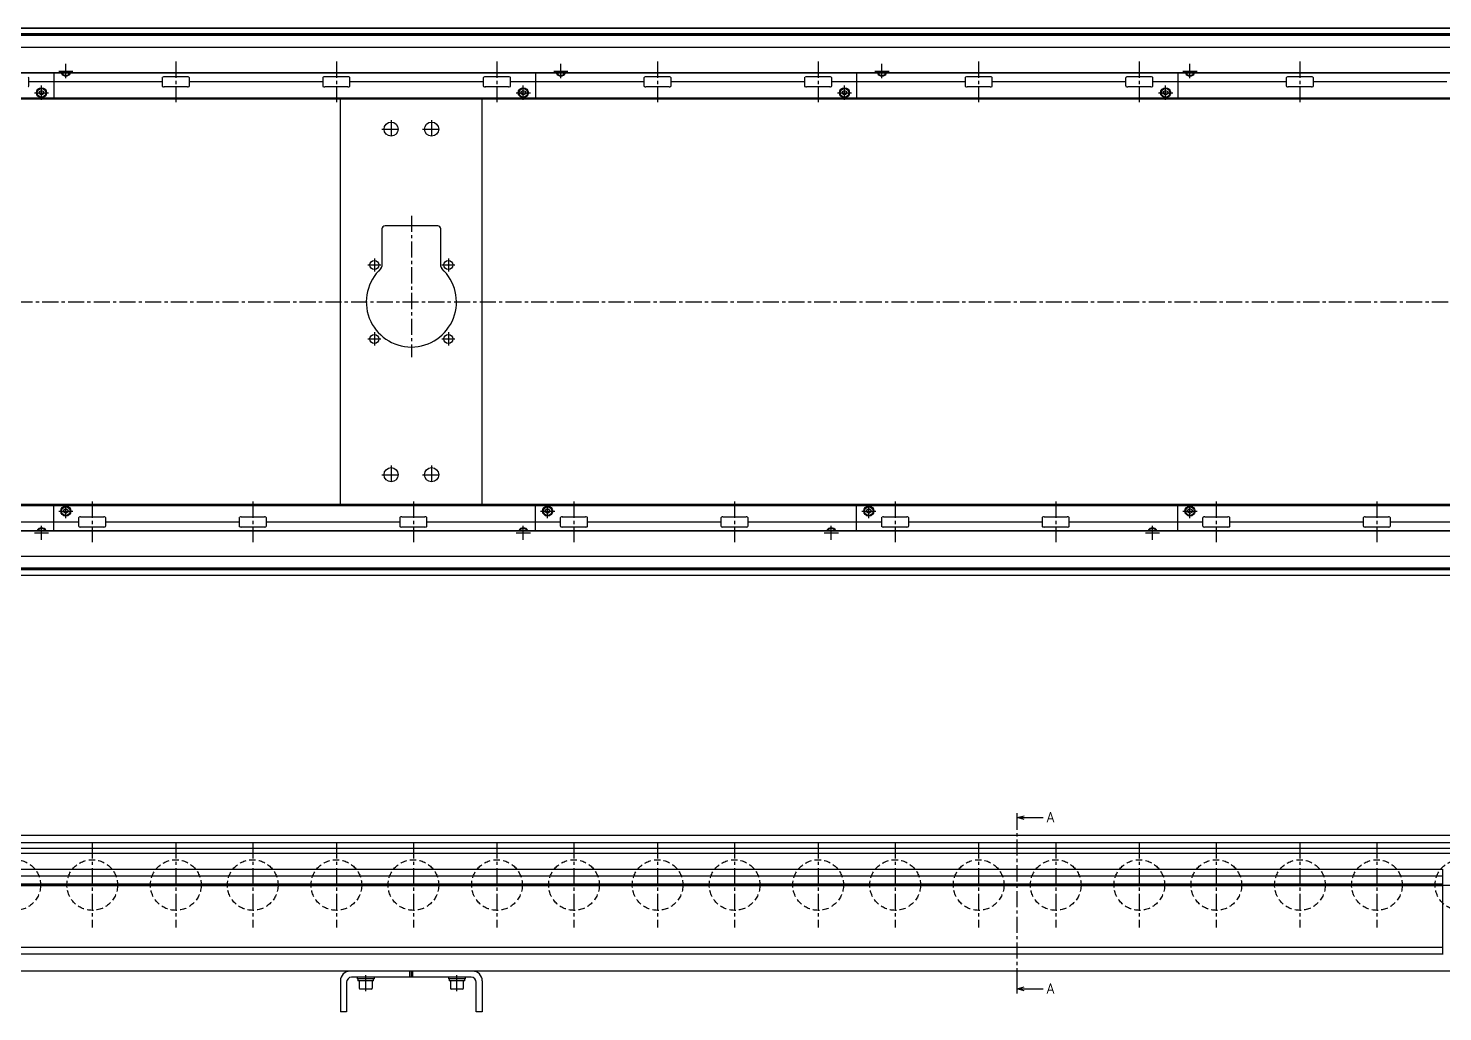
# Model space of a CAD drawing. Extents: x -10 to 4658, y -8 to 1051.
# Drawn here: x 2327 to 3723, y 28 to 998 of the extents above; entities that cross this region are included whole.
import ezdxf

# ---------------------------------------------------------------- set-up
doc = ezdxf.new("R2010")
doc.units = 0
doc.header["$LTSCALE"] = 0.5
doc.linetypes.add('CENTER', pattern=[50.8, 31.75, -6.35, 6.35, -6.35])
doc.linetypes.add('DASHED', pattern=[19.05, 12.7, -6.35])
for name, color, linetype in [('MSM_CENTER', 1, 'CENTER'), ('MSM_CONTINUOUS', 7, 'CONTINUOUS'), ('MSM_DASHED', 4, 'DASHED'), ('MSM_PART_NUMBER', 7, 'CONTINUOUS')]:
    doc.layers.add(name, color=color, linetype=linetype)
doc.styles.get("Standard").update_dxf_attribs({"font": 'txt.shx', "height": 10, "bigfont": 'bigfont.shx'})

# ---------------------------------------------------------------- blocks, each defined once
blk = doc.blocks.new('*U88')
at = {"layer": 'MSM_PART_NUMBER'}
blk.add_text('A', height=10, dxfattribs=at).set_placement((3332.3, 214.9))
blk = doc.blocks.new('*U89')
at = {"layer": 'MSM_PART_NUMBER'}
blk.add_text('A', height=10, dxfattribs=at).set_placement((3332.3, 45.9))

msp = doc.modelspace()

# ---------------------------------------------------------------- linework, layer by layer
at = {"layer": 'MSM_CENTER'}
for p, q in [((2472.8, 965.5), (2472.8, 925.5)), ((2631.3, 965.5), (2631.3, 925.5)), ((2789.8, 965.5), (2789.8, 925.5)), ((2948.3, 965.5), (2948.3, 925.5)), ((3106.8, 965.5), (3106.8, 925.5)), ((3265.2, 965.5), (3265.2, 925.5)), ((3423.8, 965.5), (3423.8, 925.5)), ((3582.3, 965.5), (3582.3, 925.5)), ((2357.3, 956.2), (2371.3, 956.2)), ((2364.3, 949.2), (2364.3, 963.2)), ((2845.8, 956.2), (2859.8, 956.2)), ((2852.8, 949.2), (2852.8, 963.2)), ((3162.8, 956.2), (3176.8, 956.2)), ((3169.8, 949.2), (3169.8, 963.2)), ((3466.8, 956.2), (3480.8, 956.2)), ((3473.8, 949.2), (3473.8, 963.2)), ((2340.3, 927.7), (2340.3, 941.8)), ((2815.8, 927.7), (2815.8, 941.8)), ((3132.8, 927.7), (3132.8, 941.8)), ((3449.8, 927.7), (3449.8, 941.8)), ((2333.3, 934.8), (2347.3, 934.8)), ((2808.8, 934.8), (2822.8, 934.8)), ((3125.8, 934.8), (3139.8, 934.8)), ((3442.8, 934.8), (3456.8, 934.8)), ((2685.3, 907.9), (2685.3, 889.9)), ((2725.3, 907.9), (2725.3, 889.9)), ((2676.3, 898.9), (2694.3, 898.9)), ((2716.3, 898.9), (2734.3, 898.9)), ((2705.3, 813.4), (2705.3, 673.9)), ((2668.8, 771.4), (2668.8, 758.4)), ((2741.8, 771.4), (2741.8, 758.4)), ((2662.3, 764.9), (2675.3, 764.9)), ((2735.3, 764.9), (2748.3, 764.9)), ((359.8, 728.4), (3950.9, 728.4)), ((2668.8, 698.4), (2668.8, 685.4)), ((2741.8, 698.4), (2741.8, 685.4)), ((2662.3, 691.9), (2675.3, 691.9)), ((2735.3, 691.9), (2748.3, 691.9)), ((2685.3, 566.9), (2685.3, 548.9)), ((2725.3, 566.9), (2725.3, 548.9)), ((2676.3, 557.9), (2694.3, 557.9)), ((2716.3, 557.9), (2734.3, 557.9)), ((2390.3, 531.3), (2390.3, 491.3)), ((2548.7, 531.3), (2548.7, 491.3)), ((2707.3, 531.3), (2707.3, 491.3)), ((2865.8, 531.3), (2865.8, 491.3)), ((3024.3, 531.3), (3024.3, 491.3)), ((3182.8, 531.3), (3182.8, 491.3)), ((3341.3, 531.3), (3341.3, 491.3)), ((3499.8, 531.3), (3499.8, 491.3)), ((3658.3, 531.3), (3658.3, 491.3)), ((2357.3, 522), (2371.3, 522)), ((2364.3, 515), (2364.3, 529)), ((2832.8, 522), (2846.8, 522)), ((2839.8, 515), (2839.8, 529)), ((3149.8, 522), (3163.8, 522)), ((3156.8, 515), (3156.8, 529)), ((3466.8, 522), (3480.8, 522)), ((3473.8, 515), (3473.8, 529)), ((2340.3, 493.5), (2340.3, 507.5)), ((2815.8, 493.5), (2815.8, 507.5)), ((3119.7, 493.5), (3119.7, 507.5)), ((3436.8, 493.5), (3436.8, 507.5)), ((2333.3, 500.5), (2347.3, 500.5)), ((2808.8, 500.5), (2822.8, 500.5)), ((3112.7, 500.5), (3126.8, 500.5)), ((3429.8, 500.5), (3443.8, 500.5)), ((3303.3, 55), (3303.3, 215)), ((2390.3, 195), (2390.3, 111)), ((2472.8, 195), (2472.8, 111)), ((2548.7, 195), (2548.7, 111)), ((2631.3, 195), (2631.3, 111)), ((2707.3, 195), (2707.3, 111)), ((2789.8, 195), (2789.8, 111)), ((2865.8, 195), (2865.8, 111)), ((2948.3, 195), (2948.3, 111)), ((3024.3, 195), (3024.3, 111)), ((3106.8, 195), (3106.8, 111)), ((3182.8, 195), (3182.8, 111)), ((3265.2, 195), (3265.2, 111)), ((3341.3, 195), (3341.3, 111)), ((3423.8, 195), (3423.8, 111)), ((3499.8, 195), (3499.8, 111)), ((3582.3, 195), (3582.3, 111)), ((3658.3, 195), (3658.3, 111)), ((367.2, 153), (3941.2, 153)), ((2660.3, 48.4), (2660.3, 64)), ((2750.3, 48.4), (2750.3, 64))]:
    msp.add_line(p, q, dxfattribs=at)
at = {"layer": 'MSM_CONTINUOUS'}
for p, q in [((3940.8, 998.4), (370.7, 998.4)), ((3939.2, 998.3), (372.3, 998.3)), ((3914.6, 992.9), (396.9, 992.9)), ((3914.5, 992), (397, 992)), ((3939.2, 979.5), (372.3, 979.5)), ((3914.6, 991.2), (396.9, 991.2)), ((3939.2, 954.1), (372.3, 954.1)), ((3939.2, 954.5), (422.2, 954.5)), ((2327.7, 941.5), (2327.7, 949.5)), ((2352.3, 954.1), (2352.3, 929.4)), ((2364.3, 953.9), (2363.9, 954.1)), ((2364.6, 954.1), (2364.3, 953.9)), ((2459.3, 949.5), (2459.3, 941.5)), ((2484.2, 950.5), (2461.3, 950.5)), ((2486.2, 941.5), (2486.2, 949.5)), ((2617.8, 949.5), (2617.8, 941.5)), ((2642.7, 950.5), (2619.8, 950.5)), ((2644.7, 941.5), (2644.7, 949.5)), ((2776.3, 949.5), (2776.3, 941.5)), ((2801.2, 950.5), (2778.3, 950.5)), ((2803.2, 941.5), (2803.2, 949.5)), ((2827.8, 954.1), (2827.8, 929.4)), ((2852.8, 953.9), (2852.4, 954.1)), ((2853.1, 954.1), (2852.8, 953.9)), ((2934.8, 949.5), (2934.8, 941.5)), ((2959.7, 950.5), (2936.8, 950.5)), ((2961.7, 941.5), (2961.7, 949.5)), ((3093.3, 949.5), (3093.3, 941.5)), ((3118.2, 950.5), (3095.3, 950.5)), ((3120.2, 941.5), (3120.2, 949.5)), ((3144.8, 954.1), (3144.8, 929.4)), ((3169.8, 953.9), (3169.4, 954.1)), ((3170.1, 954.1), (3169.8, 953.9)), ((3251.8, 949.5), (3251.8, 941.5)), ((3276.7, 950.5), (3253.8, 950.5)), ((3278.7, 941.5), (3278.7, 949.5)), ((3410.3, 949.5), (3410.3, 941.5)), ((3435.2, 950.5), (3412.3, 950.5)), ((3437.2, 941.5), (3437.2, 949.5)), ((3461.8, 954.1), (3461.8, 929.4)), ((3473.8, 953.9), (3473.4, 954.1)), ((3474.1, 954.1), (3473.8, 953.9)), ((3568.8, 949.5), (3568.8, 941.5)), ((3593.7, 950.5), (3570.8, 950.5)), ((3595.7, 941.5), (3595.7, 949.5)), ((2459.3, 945.5), (2327.7, 945.5)), ((2338.3, 935.9), (2340.3, 937.1)), ((2338.3, 933.6), (2338.3, 935.9)), ((2340.3, 937.1), (2342.3, 935.9)), ((2342.3, 935.9), (2342.3, 933.6)), ((2484.2, 940.5), (2461.3, 940.5)), ((2617.8, 945.5), (2486.2, 945.5)), ((2642.7, 940.5), (2619.8, 940.5)), ((2776.3, 945.5), (2644.7, 945.5)), ((2801.2, 940.5), (2778.3, 940.5)), ((2934.8, 945.5), (2803.2, 945.5)), ((2813.8, 935.9), (2815.8, 937.1)), ((2813.8, 933.6), (2813.8, 935.9)), ((2815.8, 937.1), (2817.8, 935.9)), ((2817.8, 935.9), (2817.8, 933.6)), ((2959.7, 940.5), (2936.8, 940.5)), ((3093.3, 945.5), (2961.7, 945.5)), ((3118.2, 940.5), (3095.3, 940.5)), ((3251.8, 945.5), (3120.2, 945.5)), ((3130.8, 935.9), (3132.8, 937.1)), ((3130.8, 933.6), (3130.8, 935.9)), ((3132.8, 937.1), (3134.8, 935.9)), ((3134.8, 935.9), (3134.8, 933.6)), ((3276.7, 940.5), (3253.8, 940.5)), ((3410.3, 945.5), (3278.7, 945.5)), ((3435.2, 940.5), (3412.3, 940.5)), ((3568.8, 945.5), (3437.2, 945.5)), ((3447.8, 935.9), (3449.8, 937.1)), ((3447.8, 933.6), (3447.8, 935.9)), ((3449.8, 937.1), (3451.8, 935.9)), ((3451.8, 935.9), (3451.8, 933.6)), ((3593.7, 940.5), (3570.8, 940.5)), ((3727.3, 945.5), (3595.7, 945.5)), ((3937.3, 929.4), (450.3, 929.4)), ((3940.8, 928.4), (450.3, 928.4)), ((2340.3, 932.4), (2338.3, 933.6)), ((2342.3, 933.6), (2340.3, 932.4)), ((2635.3, 528.4), (2635.3, 928.4)), ((2775.3, 528.4), (2775.3, 928.4)), ((2815.8, 932.4), (2813.8, 933.6)), ((2817.8, 933.6), (2815.8, 932.4)), ((3132.8, 932.4), (3130.8, 933.6)), ((3134.8, 933.6), (3132.8, 932.4)), ((3449.8, 932.4), (3447.8, 933.6)), ((3451.8, 933.6), (3449.8, 932.4)), ((2676.3, 800.4), (2676.3, 763.5)), ((2731.3, 803.4), (2679.3, 803.4)), ((2734.3, 763.5), (2734.3, 800.4)), ((3940.8, 528.4), (450.3, 528.4)), ((450.3, 527.4), (3937.3, 527.4)), ((2352.3, 502.6), (2352.3, 527.4)), ((2362.3, 523.2), (2364.3, 524.4)), ((2362.3, 520.9), (2362.3, 523.2)), ((2364.3, 519.7), (2362.3, 520.9)), ((2364.3, 524.4), (2366.3, 523.2)), ((2366.3, 520.9), (2364.3, 519.7)), ((2366.3, 523.2), (2366.3, 520.9)), ((2827.8, 502.6), (2827.8, 527.4)), ((2837.8, 523.2), (2839.8, 524.4)), ((2837.8, 520.9), (2837.8, 523.2)), ((2839.8, 519.7), (2837.8, 520.9)), ((2839.8, 524.4), (2841.8, 523.2)), ((2841.8, 520.9), (2839.8, 519.7)), ((2841.8, 523.2), (2841.8, 520.9)), ((3144.8, 502.6), (3144.8, 527.4)), ((3154.8, 523.2), (3156.8, 524.4)), ((3154.8, 520.9), (3154.8, 523.2)), ((3156.8, 519.7), (3154.8, 520.9)), ((3156.8, 524.4), (3158.8, 523.2)), ((3158.8, 520.9), (3156.8, 519.7)), ((3158.8, 523.2), (3158.8, 520.9)), ((3461.8, 502.6), (3461.8, 527.4)), ((3471.8, 523.2), (3473.8, 524.4)), ((3471.8, 520.9), (3471.8, 523.2)), ((3473.8, 519.7), (3471.8, 520.9)), ((3473.8, 524.4), (3475.8, 523.2)), ((3475.8, 520.9), (3473.8, 519.7)), ((3475.8, 523.2), (3475.8, 520.9)), ((3939.2, 502.6), (372.3, 502.6)), ((2245.2, 511.3), (2376.8, 511.3)), ((2339.9, 502.6), (2340.3, 502.9)), ((2340.3, 502.9), (2340.6, 502.6)), ((2376.8, 515.3), (2376.8, 507.3)), ((2378.8, 516.3), (2401.7, 516.3)), ((2378.8, 506.3), (2401.7, 506.3)), ((2403.7, 507.3), (2403.7, 515.3)), ((2403.7, 511.3), (2535.3, 511.3)), ((2535.3, 515.3), (2535.3, 507.3)), ((2537.3, 516.3), (2560.2, 516.3)), ((2537.3, 506.3), (2560.2, 506.3)), ((2562.2, 507.3), (2562.2, 515.3)), ((2562.2, 511.3), (2693.8, 511.3)), ((2693.8, 515.3), (2693.8, 507.3)), ((2695.8, 516.3), (2718.7, 516.3)), ((2695.8, 506.3), (2718.7, 506.3)), ((2720.7, 507.3), (2720.7, 515.3)), ((2720.7, 511.3), (2852.3, 511.3)), ((2815.4, 502.6), (2815.8, 502.9)), ((2815.8, 502.9), (2816.1, 502.6)), ((2852.3, 515.3), (2852.3, 507.3)), ((2854.3, 516.3), (2877.2, 516.3)), ((2854.3, 506.3), (2877.2, 506.3)), ((2879.2, 507.3), (2879.2, 515.3)), ((2879.2, 511.3), (3010.8, 511.3)), ((3010.8, 515.3), (3010.8, 507.3)), ((3012.8, 516.3), (3035.7, 516.3)), ((3012.8, 506.3), (3035.7, 506.3)), ((3037.7, 507.3), (3037.7, 515.3)), ((3037.7, 511.3), (3169.3, 511.3)), ((3119.4, 502.6), (3119.7, 502.9)), ((3119.7, 502.9), (3120.1, 502.6)), ((3169.3, 515.3), (3169.3, 507.3)), ((3171.3, 516.3), (3194.2, 516.3)), ((3171.3, 506.3), (3194.2, 506.3)), ((3196.2, 507.3), (3196.2, 515.3)), ((3196.2, 511.3), (3327.8, 511.3)), ((3327.8, 515.3), (3327.8, 507.3)), ((3329.8, 516.3), (3352.7, 516.3)), ((3329.8, 506.3), (3352.7, 506.3)), ((3354.7, 507.3), (3354.7, 515.3)), ((3354.7, 511.3), (3486.3, 511.3)), ((3436.4, 502.6), (3436.8, 502.9)), ((3436.8, 502.9), (3437.1, 502.6)), ((3486.3, 515.3), (3486.3, 507.3)), ((3488.3, 516.3), (3511.2, 516.3)), ((3488.3, 506.3), (3511.2, 506.3)), ((3513.2, 507.3), (3513.2, 515.3)), ((3513.2, 511.3), (3644.8, 511.3)), ((3644.8, 515.3), (3644.8, 507.3)), ((3646.8, 516.3), (3669.7, 516.3)), ((3646.8, 506.3), (3669.7, 506.3)), ((3671.7, 507.3), (3671.7, 515.3)), ((3671.7, 511.3), (3803.3, 511.3)), ((3939.2, 502.2), (422.2, 502.2)), ((3939.2, 477.2), (372.3, 477.2)), ((3914.6, 465.6), (396.9, 465.6)), ((3914.6, 463.9), (396.9, 463.9)), ((3914.5, 464.7), (397, 464.7)), ((3940.8, 458.4), (370.7, 458.4)), ((3939.2, 458.4), (372.3, 458.4)), ((3303.3, 215), (3303.3, 224)), ((3303.3, 219.5), (3310.3, 221.4)), ((3303.3, 219.5), (3328.9, 219.5)), ((3310.3, 217.6), (3303.3, 219.5)), ((3939.2, 202), (372.3, 202)), ((3939.2, 194.6), (674.4, 194.6)), ((3823.2, 189), (676.7, 189)), ((3823.2, 184), (678.7, 184)), ((3723.2, 168.2), (667.3, 168.2)), ((3723.2, 168.5), (3723.2, 84.5)), ((3723.2, 161.8), (682.3, 161.8)), ((3723.2, 153.9), (682.3, 153.9)), ((3723.2, 153), (682.3, 153)), ((3723.2, 152.1), (682.3, 152.1)), ((3723.2, 84.8), (679.8, 84.8)), ((3723.2, 91.3), (682.3, 91.3)), ((3940.8, 68), (472.3, 68)), ((2635.3, 58.5), (2635.3, 28)), ((2641.3, 57), (2641.3, 28)), ((2764.3, 62), (2646.3, 62)), ((2651.8, 62), (2651.8, 60.4)), ((2668.8, 60.4), (2651.8, 60.4)), ((2652.6, 60.4), (2652.6, 58.4)), ((2668, 58.4), (2652.6, 58.4)), ((2653.8, 58.4), (2653.8, 51.2)), ((2666.8, 51.2), (2666.8, 58.4)), ((2668, 58.4), (2668, 60.4)), ((2668.8, 60.4), (2668.8, 62)), ((2703.8, 62), (2703.8, 68)), ((2705.3, 62), (2705.3, 68)), ((2706.8, 62), (2706.8, 68)), ((2741.8, 62), (2741.8, 60.4)), ((2758.8, 60.4), (2741.8, 60.4)), ((2742.6, 60.4), (2742.6, 58.4)), ((2758, 58.4), (2742.6, 58.4)), ((2743.8, 58.4), (2743.8, 51.2)), ((2756.8, 51.2), (2756.8, 58.4)), ((2758, 58.4), (2758, 60.4)), ((2758.8, 60.4), (2758.8, 62)), ((2769.3, 28), (2769.3, 57)), ((2775.3, 58.5), (2775.3, 28)), ((2665.9, 50.4), (2654.6, 50.4)), ((2755.9, 50.4), (2744.6, 50.4)), ((3303.3, 46), (3303.3, 55)), ((3303.3, 50.5), (3310.3, 52.4)), ((3310.3, 48.6), (3303.3, 50.5)), ((3303.3, 50.5), (3328.9, 50.5)), ((2641.3, 28), (2635.3, 28)), ((2775.3, 28), (2769.3, 28))]:
    msp.add_line(p, q, dxfattribs=at)
for centre, radius in [((2340.3, 934.8), 5), ((2340.3, 934.8), 4.25), ((2815.8, 934.8), 5), ((2815.8, 934.8), 4.25), ((3132.8, 934.8), 5), ((3132.8, 934.8), 4.25), ((3449.8, 934.8), 5), ((3449.8, 934.8), 4.25), ((2685.3, 898.9), 7), ((2725.3, 898.9), 7), ((2668.8, 764.9), 4.5), ((2741.8, 764.9), 4.5), ((2668.8, 691.9), 4.5), ((2741.8, 691.9), 4.5), ((2685.3, 557.9), 7), ((2725.3, 557.9), 7), ((2364.3, 522), 5), ((2364.3, 522), 4.25), ((2839.8, 522), 5), ((2839.8, 522), 4.25), ((3156.8, 522), 5), ((3156.8, 522), 4.25), ((3473.8, 522), 5), ((3473.8, 522), 4.25)]:
    msp.add_circle(centre, radius, dxfattribs=at)
for centre, radius, start, end in [((2326.8, 949.4), 0.882, 7.8973, 64.4672), ((2364.3, 956.2), 5, 204.8346, 335.1654), ((2364.3, 956.2), 4.25, 209.6116, 330.3884), ((2460.2, 949.4), 0.882, 115.5328, 172.1027), ((2461.3, 947.1), 3.41, 89.6687, 115.2454), ((2484.2, 947.1), 3.41, 64.7546, 90.3313), ((2485.3, 949.4), 0.882, 7.8973, 64.4672), ((2618.7, 949.4), 0.882, 115.5328, 172.1027), ((2619.8, 947.1), 3.41, 89.6687, 115.2454), ((2642.7, 947.1), 3.41, 64.7546, 90.3313), ((2643.8, 949.4), 0.882, 7.8973, 64.4672), ((2777.2, 949.4), 0.882, 115.5328, 172.1027), ((2778.3, 947.1), 3.41, 89.6687, 115.2454), ((2801.2, 947.1), 3.41, 64.7546, 90.3313), ((2802.3, 949.4), 0.882, 7.8973, 64.4672), ((2852.8, 956.2), 5, 204.8346, 335.1654), ((2852.8, 956.2), 4.25, 209.6116, 330.3884), ((2935.7, 949.4), 0.882, 115.5328, 172.1027), ((2936.8, 947.1), 3.41, 89.6687, 115.2454), ((2959.7, 947.1), 3.41, 64.7546, 90.3313), ((2960.8, 949.4), 0.882, 7.8973, 64.4672), ((3094.2, 949.4), 0.882, 115.5328, 172.1027), ((3095.3, 947.1), 3.41, 89.6687, 115.2454), ((3118.2, 947.1), 3.41, 64.7546, 90.3313), ((3119.3, 949.4), 0.882, 7.8973, 64.4672), ((3169.8, 956.2), 5, 204.8346, 335.1654), ((3169.8, 956.2), 4.25, 209.6116, 330.3884), ((3252.7, 949.4), 0.882, 115.5328, 172.1027), ((3253.8, 947.1), 3.41, 89.6687, 115.2454), ((3276.7, 947.1), 3.41, 64.7546, 90.3313), ((3277.8, 949.4), 0.882, 7.8973, 64.4672), ((3411.2, 949.4), 0.882, 115.5328, 172.1027), ((3412.3, 947.1), 3.41, 89.6687, 115.2454), ((3435.2, 947.1), 3.41, 64.7546, 90.3313), ((3436.3, 949.4), 0.882, 7.8973, 64.4672), ((3473.8, 956.2), 5, 204.8346, 335.1654), ((3473.8, 956.2), 4.25, 209.6116, 330.3884), ((3569.7, 949.4), 0.882, 115.5328, 172.1027), ((3570.8, 947.1), 3.41, 89.6687, 115.2454), ((3593.7, 947.1), 3.41, 64.7546, 90.3313), ((3594.8, 949.4), 0.882, 7.8973, 64.4672), ((2326.8, 941.6), 0.882, 295.5328, 352.1027), ((2460.2, 941.6), 0.882, 187.8973, 244.4672), ((2461.3, 943.9), 3.41, 244.7546, 270.3313), ((2484.2, 943.9), 3.41, 269.6687, 295.2454), ((2485.3, 941.6), 0.882, 295.5328, 352.1027), ((2618.7, 941.6), 0.882, 187.8973, 244.4672), ((2619.8, 943.9), 3.41, 244.7546, 270.3313), ((2642.7, 943.9), 3.41, 269.6687, 295.2454), ((2643.8, 941.6), 0.882, 295.5328, 352.1027), ((2777.2, 941.6), 0.882, 187.8973, 244.4672), ((2778.3, 943.9), 3.41, 244.7546, 270.3313), ((2801.2, 943.9), 3.41, 269.6687, 295.2454), ((2802.3, 941.6), 0.882, 295.5328, 352.1027), ((2935.7, 941.6), 0.882, 187.8973, 244.4672), ((2936.8, 943.9), 3.41, 244.7546, 270.3313), ((2959.7, 943.9), 3.41, 269.6687, 295.2454), ((2960.8, 941.6), 0.882, 295.5328, 352.1027), ((3094.2, 941.6), 0.882, 187.8973, 244.4672), ((3095.3, 943.9), 3.41, 244.7546, 270.3313), ((3118.2, 943.9), 3.41, 269.6687, 295.2454), ((3119.3, 941.6), 0.882, 295.5328, 352.1027), ((3252.7, 941.6), 0.882, 187.8973, 244.4672), ((3253.8, 943.9), 3.41, 244.7546, 270.3313), ((3276.7, 943.9), 3.41, 269.6687, 295.2454), ((3277.8, 941.6), 0.882, 295.5328, 352.1027), ((3411.2, 941.6), 0.882, 187.8973, 244.4672), ((3412.3, 943.9), 3.41, 244.7546, 270.3313), ((3435.2, 943.9), 3.41, 269.6687, 295.2454), ((3436.3, 941.6), 0.882, 295.5328, 352.1027), ((3569.7, 941.6), 0.882, 187.8973, 244.4672), ((3570.8, 943.9), 3.41, 244.7546, 270.3313), ((3593.7, 943.9), 3.41, 269.6687, 295.2454), ((3594.8, 941.6), 0.882, 295.5328, 352.1027), ((2679.3, 800.4), 3, 90, 180), ((2731.3, 800.4), 3, 0, 90), ((2705.3, 728.4), 44.5, 132.3521, 47.6479), ((2673.2, 763.5), 3, 312.3521, 360), ((2737.3, 763.5), 3, 180, 227.6479), ((2340.3, 500.5), 5, 24.8346, 155.1654), ((2340.3, 500.5), 4.25, 29.6116, 150.3884), ((2377.7, 515.2), 0.882, 115.5328, 172.1027), ((2377.7, 507.4), 0.882, 187.8973, 244.4672), ((2378.8, 512.9), 3.41, 89.6687, 115.2454), ((2378.8, 509.7), 3.41, 244.7546, 270.3313), ((2401.7, 512.9), 3.41, 64.7546, 90.3313), ((2401.7, 509.7), 3.41, 269.6687, 295.2454), ((2402.8, 515.2), 0.882, 7.8973, 64.4672), ((2402.8, 507.4), 0.882, 295.5328, 352.1027), ((2536.2, 515.2), 0.882, 115.5328, 172.1027), ((2536.2, 507.4), 0.882, 187.8973, 244.4672), ((2537.3, 512.9), 3.41, 89.6687, 115.2454), ((2537.3, 509.7), 3.41, 244.7546, 270.3313), ((2560.2, 512.9), 3.41, 64.7546, 90.3313), ((2560.2, 509.7), 3.41, 269.6687, 295.2454), ((2561.3, 515.2), 0.882, 7.8973, 64.4672), ((2561.3, 507.4), 0.882, 295.5328, 352.1027), ((2694.7, 515.2), 0.882, 115.5328, 172.1027), ((2694.7, 507.4), 0.882, 187.8973, 244.4672), ((2695.8, 512.9), 3.41, 89.6687, 115.2454), ((2695.8, 509.7), 3.41, 244.7546, 270.3313), ((2718.7, 512.9), 3.41, 64.7546, 90.3313), ((2718.7, 509.7), 3.41, 269.6687, 295.2454), ((2719.8, 515.2), 0.882, 7.8973, 64.4672), ((2719.8, 507.4), 0.882, 295.5328, 352.1027), ((2815.8, 500.5), 5, 24.8346, 155.1654), ((2815.8, 500.5), 4.25, 29.6116, 150.3884), ((2853.2, 515.2), 0.882, 115.5328, 172.1027), ((2853.2, 507.4), 0.882, 187.8973, 244.4672), ((2854.3, 512.9), 3.41, 89.6687, 115.2454), ((2854.3, 509.7), 3.41, 244.7546, 270.3313), ((2877.2, 512.9), 3.41, 64.7546, 90.3313), ((2877.2, 509.7), 3.41, 269.6687, 295.2454), ((2878.3, 515.2), 0.882, 7.8973, 64.4672), ((2878.3, 507.4), 0.882, 295.5328, 352.1027), ((3011.7, 515.2), 0.882, 115.5328, 172.1027), ((3011.7, 507.4), 0.882, 187.8973, 244.4672), ((3012.8, 512.9), 3.41, 89.6687, 115.2454), ((3012.8, 509.7), 3.41, 244.7546, 270.3313), ((3035.7, 512.9), 3.41, 64.7546, 90.3313), ((3035.7, 509.7), 3.41, 269.6687, 295.2454), ((3036.8, 515.2), 0.882, 7.8973, 64.4672), ((3036.8, 507.4), 0.882, 295.5328, 352.1027), ((3119.7, 500.5), 5, 24.8346, 155.1654), ((3119.7, 500.5), 4.25, 29.6116, 150.3884), ((3170.2, 515.2), 0.882, 115.5328, 172.1027), ((3170.2, 507.4), 0.882, 187.8973, 244.4672), ((3171.3, 512.9), 3.41, 89.6687, 115.2454), ((3171.3, 509.7), 3.41, 244.7546, 270.3313), ((3194.2, 512.9), 3.41, 64.7546, 90.3313), ((3194.2, 509.7), 3.41, 269.6687, 295.2454), ((3195.3, 515.2), 0.882, 7.8973, 64.4672), ((3195.3, 507.4), 0.882, 295.5328, 352.1027), ((3328.7, 515.2), 0.882, 115.5328, 172.1027), ((3328.7, 507.4), 0.882, 187.8973, 244.4672), ((3329.8, 512.9), 3.41, 89.6687, 115.2454), ((3329.8, 509.7), 3.41, 244.7546, 270.3313), ((3352.7, 512.9), 3.41, 64.7546, 90.3313), ((3352.7, 509.7), 3.41, 269.6687, 295.2454), ((3353.8, 515.2), 0.882, 7.8973, 64.4672), ((3353.8, 507.4), 0.882, 295.5328, 352.1027), ((3436.8, 500.5), 5, 24.8346, 155.1654), ((3436.8, 500.5), 4.25, 29.6116, 150.3884), ((3487.2, 515.2), 0.882, 115.5328, 172.1027), ((3487.2, 507.4), 0.882, 187.8973, 244.4672), ((3488.3, 512.9), 3.41, 89.6687, 115.2454), ((3488.3, 509.7), 3.41, 244.7546, 270.3313), ((3511.2, 512.9), 3.41, 64.7546, 90.3313), ((3511.2, 509.7), 3.41, 269.6687, 295.2454), ((3512.3, 515.2), 0.882, 7.8973, 64.4672), ((3512.3, 507.4), 0.882, 295.5328, 352.1027), ((3645.7, 515.2), 0.882, 115.5328, 172.1027), ((3645.7, 507.4), 0.882, 187.8973, 244.4672), ((3646.8, 512.9), 3.41, 89.6687, 115.2454), ((3646.8, 509.7), 3.41, 244.7546, 270.3313), ((3669.7, 512.9), 3.41, 64.7546, 90.3313), ((3669.7, 509.7), 3.41, 269.6687, 295.2454), ((3670.8, 515.2), 0.882, 7.8973, 64.4672), ((3670.8, 507.4), 0.882, 295.5328, 352.1027), ((2644.8, 58.5), 9.5, 90, 180), ((2646.3, 57), 5, 90, 180), ((2764.3, 57), 5, 0, 90), ((2765.8, 58.5), 9.5, 0, 90), ((2654.6, 51.2), 0.8, 180, 270), ((2665.9, 51.2), 0.8, 270, 0), ((2744.6, 51.2), 0.8, 180, 270), ((2755.9, 51.2), 0.8, 270, 0)]:
    msp.add_arc(centre, radius, start, end, dxfattribs=at)
at = {"layer": 'MSM_DASHED'}
for centre in [(2314.3, 153), (2390.3, 153), (2472.8, 153), (2548.7, 153), (2631.3, 153), (2707.3, 153), (2789.8, 153), (2865.8, 153), (2948.3, 153), (3024.3, 153), (3106.8, 153), (3182.8, 153), (3265.2, 153), (3341.3, 153), (3423.8, 153), (3499.8, 153), (3582.3, 153), (3658.3, 153), (3740.8, 153)]:
    msp.add_circle(centre, 25, dxfattribs=at)

# ---------------------------------------------------------------- block references
at = {"layer": 'MSM_CONTINUOUS'}
for name in ['*U88', '*U89']:
    msp.add_blockref(name, (0, 0), dxfattribs=at)

doc.saveas('drawing.dxf')
